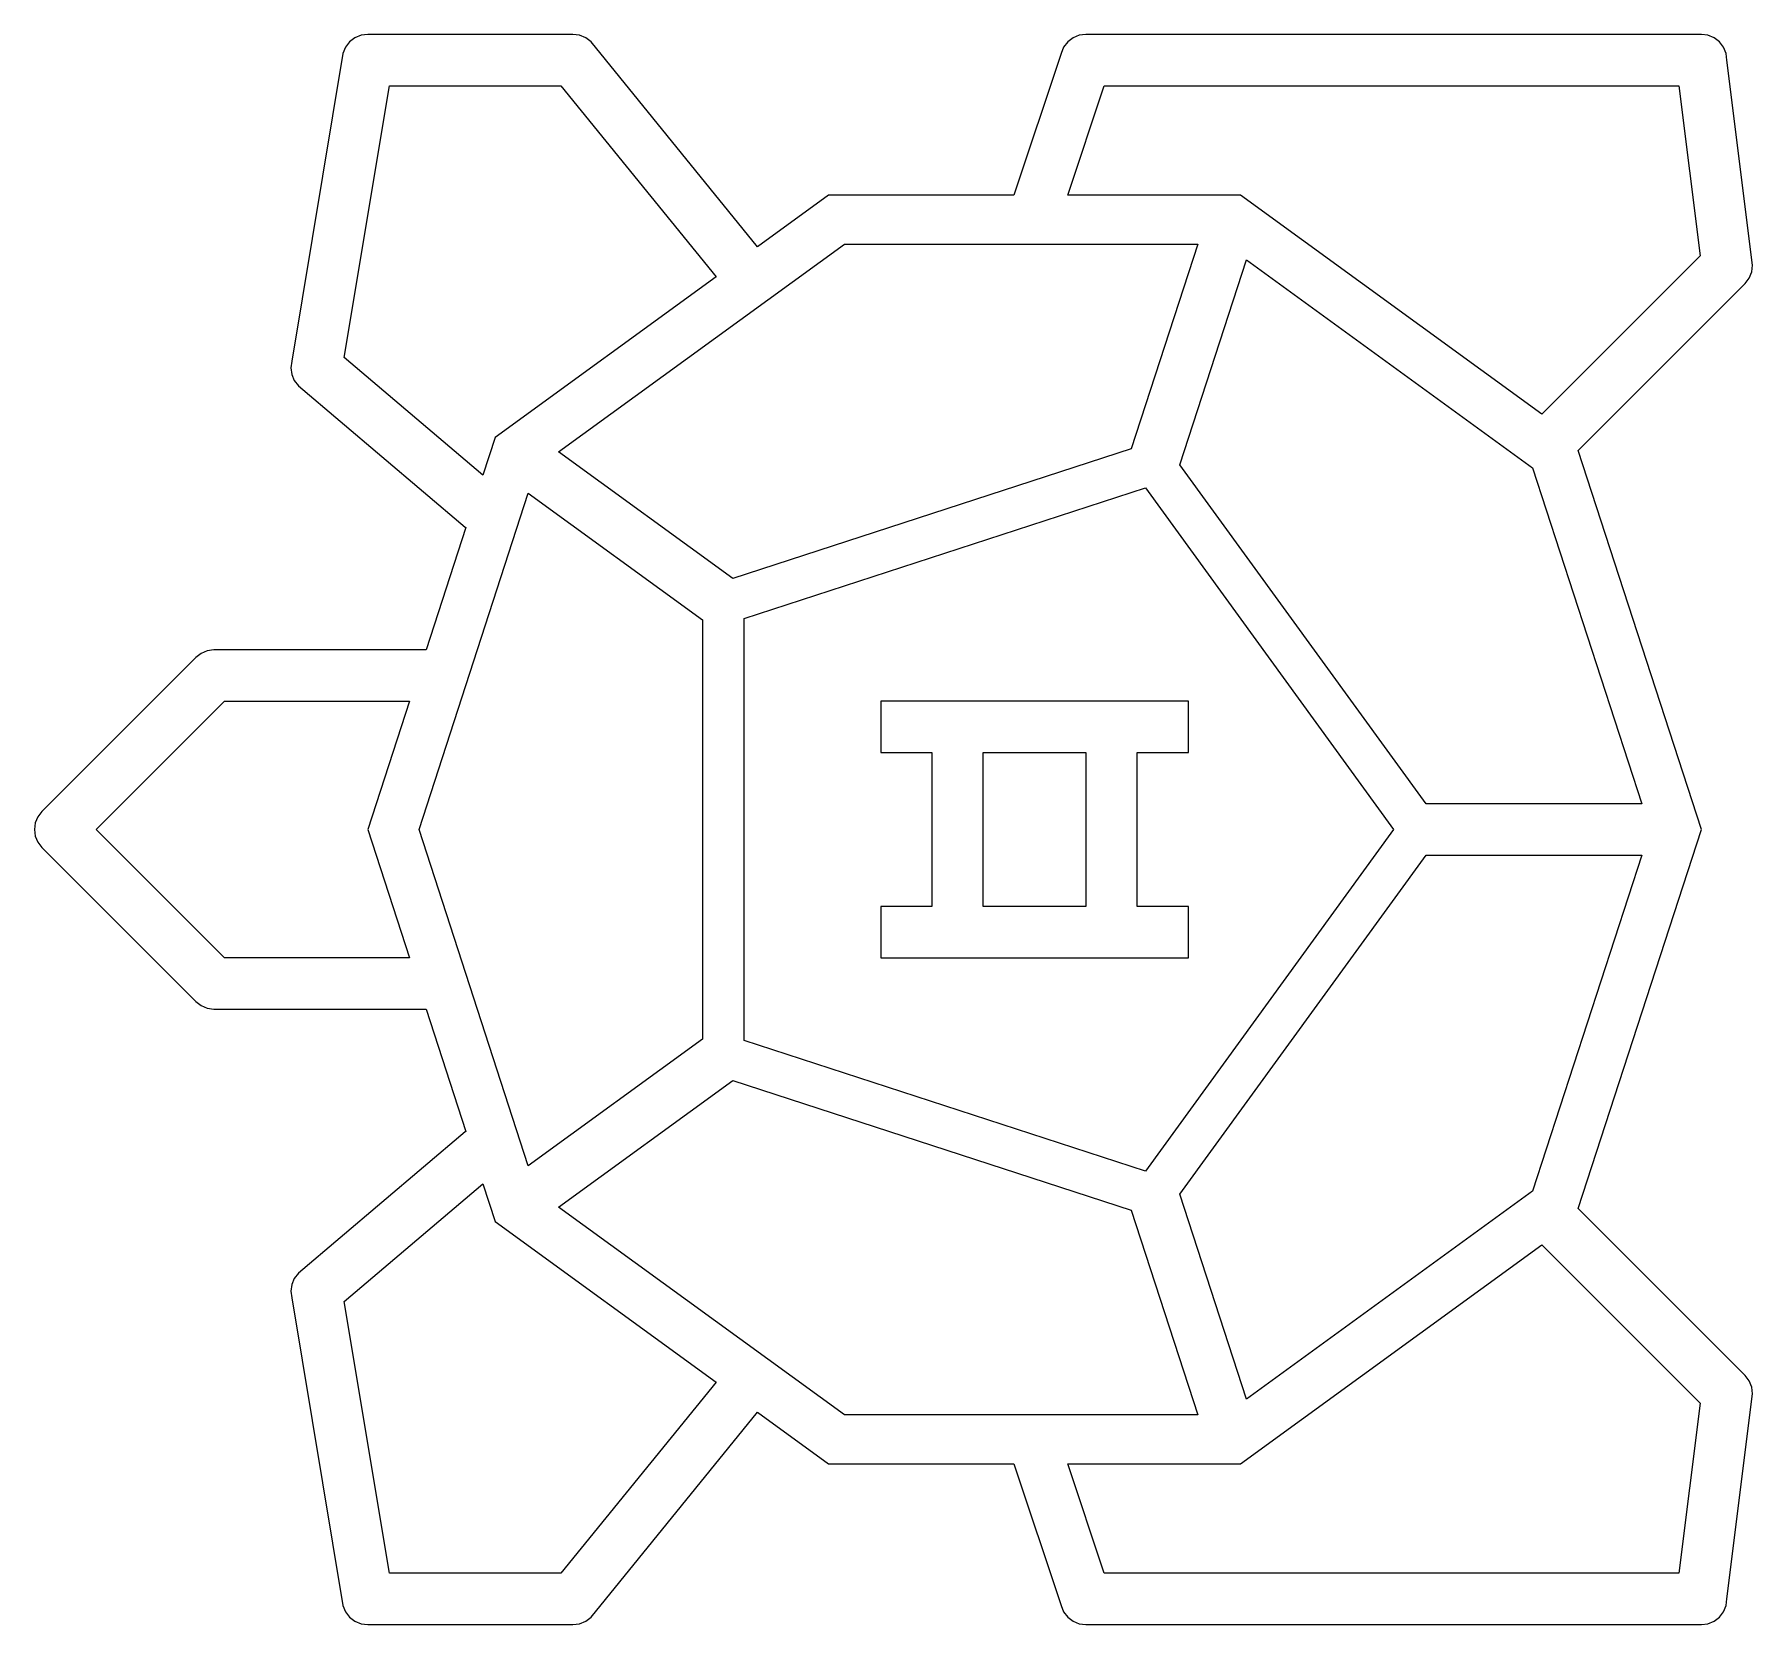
# Model space of a CAD drawing. Header units: metres. Extents: x -19.5 to 14, y -15.5 to 15.5.
import ezdxf

# ---------------------------------------------------------------- set-up
doc = ezdxf.new("R2010")
doc.units = ezdxf.units.M

msp = doc.modelspace()

# ---------------------------------------------------------------- linework, layer by layer
for p, q in [((-13.25, 15.433), (-13.3535, 15.3535)), ((-13.1294, 15.483), (-13.25, 15.433)), ((-13, 15.5), (-13.1294, 15.483)), ((-9, 15.5), (-13, 15.5)), ((-8.87059, 15.483), (-9, 15.5)), ((-8.75, 15.433), (-8.87059, 15.483)), ((-8.64644, 15.3535), (-8.75, 15.433)), ((0.75, 15.433), (0.646439, 15.3535)), ((0.87059, 15.483), (0.75, 15.433)), ((1, 15.5), (0.87059, 15.483)), ((13, 15.5), (1, 15.5)), ((13.1294, 15.483), (13, 15.5)), ((13.25, 15.433), (13.1294, 15.483)), ((13.3535, 15.3535), (13.25, 15.433)), ((-13.483, 15.1294), (-14.483, 9.12939)), ((-13.433, 15.25), (-13.483, 15.1294)), ((-13.3535, 15.3535), (-13.433, 15.25)), ((-5.40059, 11.3586), (-8.64644, 15.3535)), ((0.517029, 15.1294), (-0.404846, 12.3637)), ((0.566986, 15.25), (0.517029, 15.1294)), ((0.646439, 15.3535), (0.566986, 15.25)), ((13.433, 15.25), (13.3535, 15.3535)), ((13.483, 15.1294), (13.433, 15.25)), ((13.5, 15), (13.483, 15.1294)), ((14, 11), (13.5, 15)), ((-13.4625, 9.19789), (-12.5788, 14.5)), ((-12.5788, 14.5), (-9.23456, 14.5)), ((-9.23456, 14.5), (-6.20648, 10.7731)), ((0.647339, 12.3637), (1.35942, 14.5)), ((1.35942, 14.5), (12.5625, 14.5)), ((12.5625, 14.5), (12.977, 11.1841)), ((-4.01721, 12.3637), (-5.40059, 11.3586)), ((-0.404846, 12.3637), (-4.01721, 12.3637)), ((4.01721, 12.3637), (0.647339, 12.3637)), ((9.88988, 8.09698), (4.01721, 12.3637)), ((-9.28287, 7.36243), (-3.70819, 11.4127)), ((-3.70819, 11.4127), (3.18246, 11.4127)), ((3.18246, 11.4127), (1.88434, 7.41747)), ((2.8354, 7.10844), (4.13351, 11.1037)), ((4.13351, 11.1037), (9.70819, 7.05342)), ((12.977, 11.1841), (9.88988, 8.09698)), ((-6.20648, 10.7731), (-10.5172, 7.6412)), ((13.8535, 10.6464), (13.933, 10.75)), ((13.933, 10.75), (13.983, 10.8706)), ((13.983, 10.8706), (14, 11)), ((10.5984, 7.3913), (13.8535, 10.6464)), ((-14.483, 9.12939), (-14.5, 9)), ((-10.7556, 6.90747), (-13.4625, 9.19789)), ((-14.5, 9), (-14.483, 8.87059)), ((-14.483, 8.87059), (-14.433, 8.75)), ((-14.433, 8.75), (-14.3535, 8.64644)), ((-14.3535, 8.64644), (-11.1035, 5.89644)), ((-10.5172, 7.6412), (-10.7556, 6.90747)), ((1.88434, 7.41747), (-5.88434, 4.89326)), ((13, 0), (10.5984, 7.3913)), ((-5.88434, 4.89326), (-9.28287, 7.36243)), ((7.63672, 0.5), (2.8354, 7.10844)), ((9.70819, 7.05342), (11.8375, 0.5)), ((-12, 0), (-9.87065, 6.55342)), ((-9.87065, 6.55342), (-6.47212, 4.08424)), ((-5.66312, 4.11449), (2.16312, 6.65739)), ((2.16312, 6.65739), (7, 0)), ((-11.088, 5.88451), (-11.8628, 3.5)), ((-11.1035, 5.89644), (-11.088, 5.88451)), ((-6.47212, 4.08424), (-6.47212, -4.08424)), ((-5.66312, -4.11449), (-5.66312, 4.11449)), ((-16.3535, 3.35355), (-19.3535, 0.353546)), ((-16.25, 3.433), (-16.3535, 3.35355)), ((-16.1294, 3.48296), (-16.25, 3.433)), ((-16, 3.5), (-16.1294, 3.48296)), ((-11.8628, 3.5), (-16, 3.5)), ((-18.2929, 0), (-15.7929, 2.5)), ((-15.7929, 2.5), (-12.1877, 2.5)), ((-12.1877, 2.5), (-13, 0)), ((3, 2.5), (-3, 2.5)), ((-3, 2.5), (-3, 1.5)), ((3, 1.5), (3, 2.5)), ((-3, 1.5), (-2, 1.5)), ((-2, 1.5), (-2, -1.5)), ((-1, -1.5), (-1, 1.5)), ((-1, 1.5), (1, 1.5)), ((1, 1.5), (1, -1.5)), ((2, -1.5), (2, 1.5)), ((2, 1.5), (3, 1.5)), ((-19.3535, 0.353546), (-19.433, 0.25)), ((11.8375, 0.5), (7.63672, 0.5)), ((-19.483, 0.129395), (-19.5, 0)), ((-19.5, 0), (-19.483, -0.129395)), ((-19.433, 0.25), (-19.483, 0.129395)), ((-15.7929, -2.5), (-18.2929, 0)), ((-13, 0), (-12.1877, -2.5)), ((-9.87065, -6.55342), (-12, 0)), ((7, 0), (2.16312, -6.65739)), ((10.5984, -7.3913), (13, 0)), ((-19.483, -0.129395), (-19.433, -0.25)), ((-19.433, -0.25), (-19.3535, -0.353546)), ((-19.3535, -0.353546), (-16.3535, -3.35355)), ((2.8354, -7.10844), (7.63672, -0.5)), ((7.63672, -0.5), (11.8375, -0.5)), ((11.8375, -0.5), (9.70819, -7.05342)), ((-2, -1.5), (-3, -1.5)), ((-3, -1.5), (-3, -2.5)), ((1, -1.5), (-1, -1.5)), ((3, -1.5), (2, -1.5)), ((3, -2.5), (3, -1.5)), ((-12.1877, -2.5), (-15.7929, -2.5)), ((-3, -2.5), (3, -2.5)), ((-16.3535, -3.35355), (-16.25, -3.433)), ((-16.25, -3.433), (-16.1294, -3.48296)), ((-16.1294, -3.48296), (-16, -3.5)), ((-16, -3.5), (-11.8628, -3.5)), ((-11.8628, -3.5), (-11.088, -5.88451)), ((-6.47212, -4.08424), (-9.87065, -6.55342)), ((2.16312, -6.65739), (-5.66312, -4.11449)), ((-9.28287, -7.36243), (-5.88434, -4.89326)), ((-5.88434, -4.89326), (1.88434, -7.41747)), ((-11.1035, -5.89644), (-14.3535, -8.64644)), ((-11.088, -5.88451), (-11.1035, -5.89644)), ((-13.4625, -9.19789), (-10.7556, -6.90747)), ((-10.7556, -6.90747), (-10.5172, -7.6412)), ((-3.70819, -11.4127), (-9.28287, -7.36243)), ((4.13351, -11.1037), (2.8354, -7.10844)), ((9.70819, -7.05342), (4.13351, -11.1037)), ((-10.5172, -7.6412), (-6.20648, -10.7731)), ((1.88434, -7.41747), (3.18246, -11.4127)), ((13.8535, -10.6464), (10.5984, -7.3913)), ((4.01721, -12.3637), (9.88988, -8.09698)), ((9.88988, -8.09698), (12.977, -11.1841)), ((-14.3535, -8.64644), (-14.433, -8.75)), ((-14.483, -8.87059), (-14.5, -9)), ((-14.5, -9), (-14.483, -9.12939)), ((-14.433, -8.75), (-14.483, -8.87059)), ((-14.483, -9.12939), (-13.483, -15.1294)), ((-12.5788, -14.5), (-13.4625, -9.19789)), ((13.933, -10.75), (13.8535, -10.6464)), ((-6.20648, -10.7731), (-9.23456, -14.5)), ((13.5, -15), (14, -11)), ((13.983, -10.8706), (13.933, -10.75)), ((14, -11), (13.983, -10.8706)), ((-8.64644, -15.3535), (-5.40059, -11.3586)), ((-5.40059, -11.3586), (-4.01721, -12.3637)), ((12.977, -11.1841), (12.5625, -14.5)), ((3.18246, -11.4127), (-3.70819, -11.4127)), ((-4.01721, -12.3637), (-0.404846, -12.3637)), ((-0.404846, -12.3637), (0.517029, -15.1294)), ((1.35942, -14.5), (0.647339, -12.3637)), ((0.647339, -12.3637), (4.01721, -12.3637)), ((-9.23456, -14.5), (-12.5788, -14.5)), ((12.5625, -14.5), (1.35942, -14.5)), ((13.483, -15.1294), (13.5, -15)), ((-13.483, -15.1294), (-13.433, -15.25)), ((-13.433, -15.25), (-13.3535, -15.3535)), ((-13.3535, -15.3535), (-13.25, -15.433)), ((-8.75, -15.433), (-8.64644, -15.3535)), ((0.517029, -15.1294), (0.566986, -15.25)), ((0.566986, -15.25), (0.646439, -15.3535)), ((0.646439, -15.3535), (0.75, -15.433)), ((13.25, -15.433), (13.3535, -15.3535)), ((13.3535, -15.3535), (13.433, -15.25)), ((13.433, -15.25), (13.483, -15.1294)), ((-13.25, -15.433), (-13.1294, -15.483)), ((-13.1294, -15.483), (-13, -15.5)), ((-13, -15.5), (-9, -15.5)), ((-9, -15.5), (-8.87059, -15.483)), ((-8.87059, -15.483), (-8.75, -15.433)), ((0.75, -15.433), (0.87059, -15.483)), ((0.87059, -15.483), (1, -15.5)), ((1, -15.5), (13, -15.5)), ((13, -15.5), (13.1294, -15.483)), ((13.1294, -15.483), (13.25, -15.433))]:
    msp.add_line(p, q)

doc.saveas('drawing.dxf')
